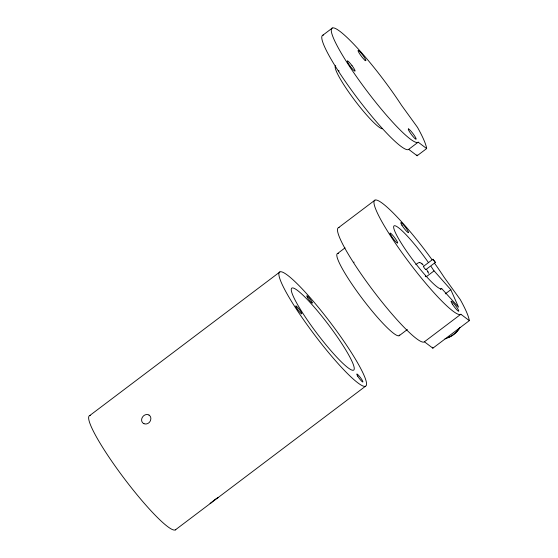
<?xml version="1.0" encoding="UTF-8"?>
<svg xmlns="http://www.w3.org/2000/svg" width="558" height="558" viewBox="0 0 558 558"><rect width="100%" height="100%" fill="white"/><g stroke="black" fill="none" stroke-linecap="round" stroke-linejoin="round"><path stroke-width="0.84" d="M435.345 262.455L425.831 269.64L424.373 268.168L423.41 266.445L432.938 259.247L435.366 262.427L432.938 259.247M425.845 269.633L425.754 269.256M431.118 266.508A39.332 5.517 52.9 0 1 433.531 270.218L450.808 289.707L458.543 307.158L441.65 288.528A39.332 5.517 52.9 0 1 411.811 258.514A39.332 5.517 52.9 0 1 395.19 225.795A39.332 5.517 52.9 0 1 428.495 262.651M175.303 529.926L366.048 385.829A71.438 10.023 52.9 0 0 307.43 294.575A71.438 10.023 52.9 0 0 294.129 305.61L296.27 308.937A71.438 10.023 52.9 0 0 365.56 386.234M408.679 149.349L417.133 155.759L426.647 148.574L418.193 142.164L408.449 149.544A71.438 10.023 52.9 0 1 355.195 95.223A71.438 10.023 52.9 0 1 323.424 35.084M418.193 142.164L417.963 142.36A71.438 10.023 52.9 0 1 359.889 81.433A71.438 10.023 52.9 0 1 336.732 29.183A71.438 10.023 52.9 0 1 401.572 105.371L417.524 127.391A84.279 11.83 52.9 0 1 426.5 147.647L426.647 148.574M424.401 341.782L432.855 348.185L469.32 320.648L460.866 314.238L424.171 341.97A71.438 10.023 52.9 0 1 370.91 287.649A71.438 10.023 52.9 0 1 339.138 227.511M460.866 314.238L460.636 314.433A71.438 10.023 52.9 0 1 406.935 259.505A71.438 10.023 52.9 0 1 375.862 199.966A71.438 10.023 52.9 0 1 432.164 259.875M212.605 501.44L210.115 503.616L210.708 503.183M212.842 501.251L214.816 499.724M216.797 498.587L218.101 497.576L216.811 498.301M322.768 35.259L332.282 28.074M89.622 415.64L279.879 271.955M338.483 227.692L374.955 200.148M337.52 253.562L345.046 247.878M415.836 264.618L418.228 262.853L419.463 262.56M426.417 276.656L433.985 270.937M440.339 289.428L441.72 288.388M445.305 293.864L450.808 289.707M399.13 335.742L407.347 329.534M215.06 499.543L215.534 499.194M215.765 499.026L216.42 498.566M423.424 266.431L423.801 266.661M419.749 262.581L421.283 263.223L423.32 265.162M419.372 262.56L419.832 262.588M382.279 128.745L381.993 128.717A39.332 5.517 52.9 0 1 352.649 97.545A39.332 5.517 52.9 0 1 335.721 65.725M143.964 423.689L144.222 423.787A5.015 4.506 -53.9 0 0 150.841 418.939L150.855 418.633A5.015 4.366 -51.6 0 0 149.202 415.201L148.979 415.054M421.743 263.592L422.141 263.948M426.821 269.744L428.53 273.287M427.86 271.502L428.098 271.983M469.32 320.648L469.166 319.72A84.279 11.83 52.9 0 0 460.197 299.465L444.245 277.445A71.438 10.023 52.9 0 0 434.731 263.467M416.986 154.831L417.133 155.759M432.701 347.257L432.855 348.185M459.897 327.595A16.056 8.182 -41.9 0 1 444.991 338.852M459.973 327.372A11.837 6.033 -41.9 0 1 447.886 337.576M425.238 276.098A15.77 8.035 -41.9 0 1 425.789 276.726M339.076 71.054A6.424 0.9 52.9 0 1 338.72 70.482M399.709 334.995A51.371 7.212 52.9 0 1 361.8 297.965A51.371 7.212 52.9 0 1 338.58 253.465M354.086 262.267A6.319 0.886 52.9 0 1 353.967 262.03M175.791 529.521A71.438 10.023 52.9 0 1 123.395 477.397A71.438 10.023 52.9 0 1 90.277 415.466M143.964 423.682A5.015 4.366 -51.6 0 1 141.732 421.004L141.676 420.753A5.022 4.213 -49.7 0 1 143.845 415.633A5.022 4.213 -49.7 0 1 148.972 415.054M408.379 128.975L408.337 129.01A6.424 0.9 52.9 0 0 408.54 129.986L408.63 130.188A6.424 0.9 52.9 0 0 414.329 137.986A6.424 0.9 52.9 0 0 415.215 136.898A6.424 0.9 52.9 0 0 409.258 129.414L409.105 129.296A6.424 0.9 52.9 0 0 408.379 128.975M365.113 60.376L364.953 60.25A6.424 0.9 52.9 0 1 361.403 56.288L361.159 55.96A6.424 0.9 52.9 0 1 358.285 50.408A6.424 0.9 52.9 0 1 363.865 56.637A6.424 0.9 52.9 0 1 365.113 60.376M351.972 65.565L351.728 65.244A6.424 0.9 52.9 0 0 347.292 61.408A6.424 0.9 52.9 0 0 353.123 69.729A6.424 0.9 52.9 0 0 353.723 68.097L353.535 67.797A6.424 0.9 52.9 0 0 351.972 65.565M391.291 235.971A6.319 0.886 52.9 0 0 397.631 243.1A6.319 0.886 52.9 0 0 392.553 235.092A6.319 0.886 52.9 0 0 391.291 235.971M452.322 304.019A6.319 0.886 52.9 0 0 458.697 311.238A6.319 0.886 52.9 0 0 453.689 303.287A6.319 0.886 52.9 0 0 452.322 304.019M401.99 225.341A6.319 0.886 52.9 0 0 408.414 232.686A6.319 0.886 52.9 0 0 403.532 224.839A6.319 0.886 52.9 0 0 401.99 225.341M301.669 311.42A51.371 7.212 52.9 0 0 353.528 370.184A51.371 7.212 52.9 0 0 312.968 305.672A51.371 7.212 52.9 0 0 301.669 311.42M296.751 308.211A5.015 0.704 52.9 0 0 301.78 313.861A5.015 0.704 52.9 0 0 297.742 307.5A5.015 0.704 52.9 0 0 296.751 308.211M307.681 297.839A4.617 0.649 52.9 0 0 312.341 303.12A4.617 0.649 52.9 0 0 308.7 297.323A4.617 0.649 52.9 0 0 307.681 297.839M357.727 376.183A5.015 0.704 52.9 0 0 362.826 382.007A5.015 0.704 52.9 0 0 358.94 375.771A5.015 0.704 52.9 0 0 357.727 376.183"/></g></svg>
